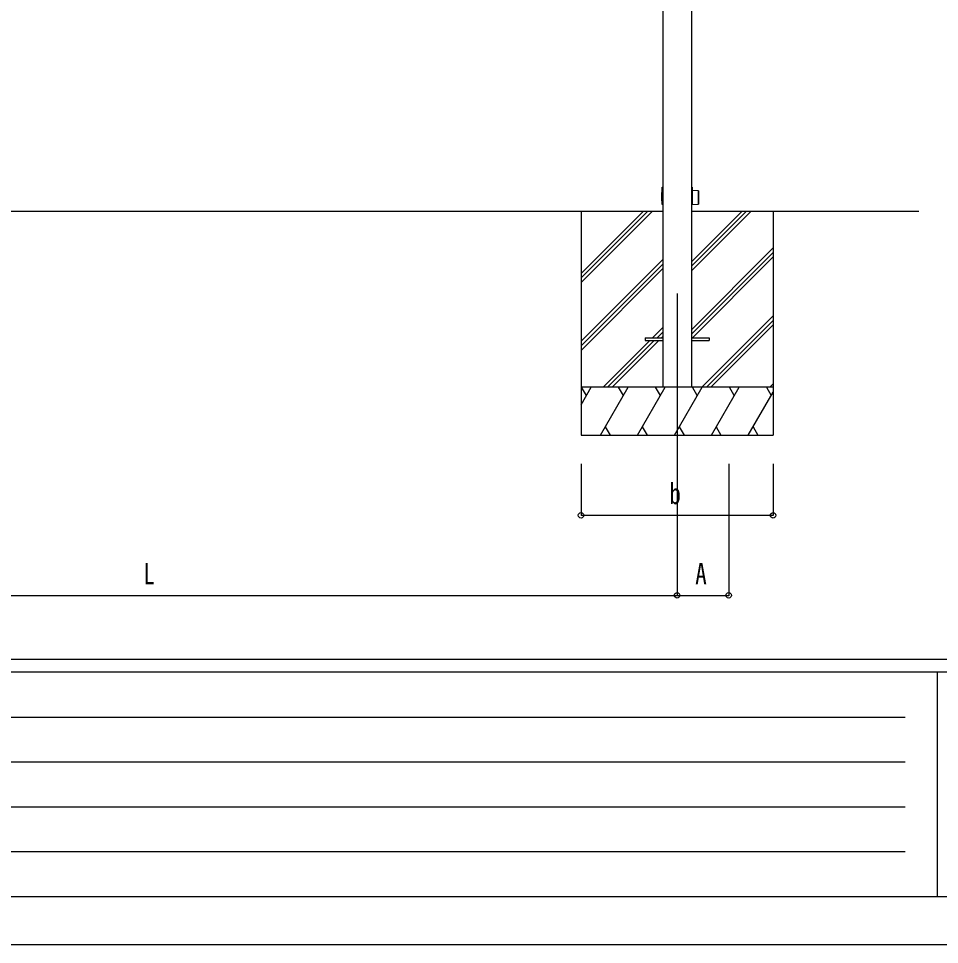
# Model space of a CAD drawing. Units: millimetres, scale not verified. Extents: x -8410 to 8410, y -5940 to 5940.
# Drawn here: x -5480 to -2602, y -5940 to -3049 of the extents above; entities that cross this region are included whole.
import ezdxf
from ezdxf.enums import TextEntityAlignment as Align

# ---------------------------------------------------------------- set-up
doc = ezdxf.new("R2010")
doc.units = ezdxf.units.MM
doc.header["$LTSCALE"] = 30
for name, color, linetype in [('0-3_YKK_11', 7, 'Continuous'), ('0-5_YKK_12', 2, 'Continuous'), ('0-6_YKK_A1', 4, 'Continuous'), ('0-7_YKK_D', 6, 'Continuous'), ('0-8_YKK_ZWAK', 7, 'Continuous')]:
    doc.layers.add(name, color=color, linetype=linetype)
doc.styles.add('ＭＳ ゴシック', font='')
doc.styles.get('ＭＳ ゴシック').set_extended_font_data('MS Gothic')

msp = doc.modelspace()

# ---------------------------------------------------------------- linework, layer by layer
at = {"layer": '0-3_YKK_11'}
for p, q in [((-3467.16, -4045.01), (-3467.16, -4054.99)), ((-3376.76, -4045.01), (-3376.76, -4054.99))]:
    msp.add_line(p, q, dxfattribs=at)
msp.add_lwpolyline([(-3376.76, -4200), (-3377.26, -4200), (-3466.66, -4200), (-3467.16, -4200)], dxfattribs=at)
at = {"layer": '0-5_YKK_12'}
msp.add_line((-3422.21, -3907.79), (-3422.21, -4443.63), dxfattribs=at)
at = {"layer": '0-6_YKK_A1'}
for p, q in [((-3467.16, -931.84), (-3467.16, -4200)), ((-3377.26, -931.84), (-3377.26, -4200)), ((-3376.76, -931.84), (-3376.76, -4200)), ((-3468.88, -3575.5), (-3468.18, -3575.5)), ((-3468.18, -3575.5), (-3467.16, -3575.5)), ((-3376.76, -3575.5), (-3376.24, -3575.5)), ((-3376.24, -3575.8), (-3376.76, -3575.8)), ((-3376.24, -3575.5), (-3375.54, -3575.5)), ((-3376.24, -3575.5), (-3376.24, -3575.8)), ((-3376.08, -3594.21), (-3376.24, -3575.8)), ((-3375.24, -3575.8), (-3375.09, -3593.09)), ((-3374.96, -3607.75), (-3376.76, -3607.75)), ((-3355.26, -3586.74), (-3375.15, -3586.4)), ((-3374.84, -3594.24), (-3374.96, -3607.75)), ((-3374.96, -3607.75), (-3374.84, -3621.26)), ((-3355.26, -3607.75), (-3355.26, -3586.74)), ((-3355.26, -3628.76), (-3355.26, -3607.75)), ((-3354.96, -3587.04), (-3354.96, -3628.46)), ((-3468.27, -3630), (-3468.97, -3630)), ((-3467.16, -3630), (-3468.27, -3630)), ((-3376.76, -3629.7), (-3376.15, -3629.7)), ((-3376.15, -3630), (-3376.76, -3630)), ((-3376.15, -3629.7), (-3376.08, -3621.29)), ((-3376.15, -3630), (-3376.15, -3629.7)), ((-3375.45, -3630), (-3376.15, -3630)), ((-3375.09, -3622.41), (-3375.15, -3629.7)), ((-3375.15, -3629.1), (-3355.26, -3628.76)), ((-6664.76, -3650), (-3467.16, -3650)), ((-3722.35, -3650), (-3722.35, -4350)), ((-3722.35, -3844.71), (-3527.64, -3650)), ((-3722.35, -3858.85), (-3513.5, -3650)), ((-3722.35, -3873), (-3499.35, -3650)), ((-3376.76, -3650), (-2666.66, -3650)), ((-3376.62, -3835.63), (-3190.99, -3650)), ((-3376.62, -3821.49), (-3205.13, -3650)), ((-3376.62, -3807.35), (-3219.27, -3650)), ((-3122.35, -3650), (-3122.35, -4350)), ((-3376.62, -4019.48), (-3122.35, -3765.21)), ((-3376.62, -4033.62), (-3122.35, -3779.36)), ((-3722.35, -4056.84), (-3467.02, -3801.51)), ((-3722.35, -4070.99), (-3467.02, -3815.65)), ((-3374.36, -4045.5), (-3122.35, -3793.5)), ((-3722.35, -4085.13), (-3467.02, -3829.8)), ((-3345.01, -4200), (-3122.35, -3977.34)), ((-3498.88, -4045.5), (-3467.02, -4013.64)), ((-3330.87, -4200), (-3122.35, -3991.49)), ((-3316.72, -4200), (-3122.35, -4005.63)), ((-3521.76, -4045.5), (-3521.76, -4054.5)), ((-3521.76, -4045.5), (-3466.76, -4045.5)), ((-3484.73, -4045.5), (-3467.02, -4027.78)), ((-3470.59, -4045.5), (-3467.02, -4041.93)), ((-3376.76, -4045.5), (-3321.76, -4045.5)), ((-3321.76, -4045.5), (-3321.76, -4054.5)), ((-3653.38, -4200), (-3507.88, -4054.5)), ((-3639.23, -4200), (-3493.73, -4054.5)), ((-3625.09, -4200), (-3479.59, -4054.5)), ((-3521.76, -4054.5), (-3466.76, -4054.5)), ((-3376.76, -4054.5), (-3321.76, -4054.5)), ((-3132.88, -4200), (-3122.35, -4189.48)), ((-3122.35, -4200), (-3722.35, -4200)), ((-3722.35, -4255.22), (-3690.47, -4200)), ((-3705.47, -4225.98), (-3720.47, -4200)), ((-3661.6, -4350), (-3575, -4200)), ((-3590, -4225.98), (-3605, -4200)), ((-3546.13, -4350), (-3459.53, -4200)), ((-3474.53, -4225.98), (-3489.53, -4200)), ((-3430.66, -4350), (-3344.06, -4200)), ((-3359.06, -4225.98), (-3374.06, -4200)), ((-3315.19, -4350), (-3228.59, -4200)), ((-3243.59, -4225.98), (-3258.59, -4200)), ((-3199.72, -4350), (-3122.35, -4215.99)), ((-3143.12, -4200), (-3128.12, -4225.98)), ((-3646.6, -4324.02), (-3631.6, -4350)), ((-3531.13, -4324.02), (-3516.13, -4350)), ((-3415.66, -4324.02), (-3400.66, -4350)), ((-3300.19, -4324.02), (-3285.19, -4350)), ((-3184.72, -4324.02), (-3169.72, -4350)), ((-3722.35, -4350), (-3122.35, -4350))]:
    msp.add_line(p, q, dxfattribs=at)
for points in [[(-3469.27, -3629.7), (-3469.46, -3607.75), (-3469.18, -3575.8)], [(-3376.08, -3594.21), (-3375.08, -3594.24), (-3374.84, -3594.24)], [(-3376.08, -3621.29), (-3375.08, -3621.26), (-3374.84, -3621.26)]]:
    msp.add_lwpolyline(points, dxfattribs=at)
for centre, radius, start, end in [((-3468.88, -3575.8), 0.3, 90, 179.5), ((-3375.54, -3575.8), 0.3, 0.5, 90), ((-3376.12, -3593.17), 1.04, 272.34943, 4.76455), ((-3355.26, -3587.04), 0.3, 0, 89), ((-3468.97, -3629.7), 0.3, 180.5, 270), ((-3376.14, -3622.34), 1.05, 356.22953, 86.65649), ((-3375.45, -3629.7), 0.3, 270, 359.5), ((-3355.26, -3628.46), 0.3, 271, 0)]:
    msp.add_arc(centre, radius, start, end, dxfattribs=at)
for centre, start_param, end_param in [((-3376.24, -3575.8), 0.000016, 1.5707362), ((-3376.15, -3629.7), 4.7124491, 6.2831693)]:
    msp.add_ellipse(centre, major_axis=(1, 0), ratio=0.002618, start_param=start_param, end_param=end_param, dxfattribs=at)
at = {"layer": '0-7_YKK_D'}
for p, q in [((-3722.35, -4438.99), (-3722.35, -4601)), ((-3422.21, -4438.99), (-3422.21, -4851)), ((-3422.21, -4438.99), (-3422.21, -4851)), ((-3260.96, -4438.99), (-3260.96, -4851)), ((-3122.35, -4438.99), (-3122.35, -4601)), ((-3722.35, -4600), (-3122.35, -4600)), ((-6709.96, -4850), (-3422.21, -4850)), ((-3422.21, -4850), (-3260.96, -4850))]:
    msp.add_line(p, q, dxfattribs=at)
for centre in [(-3722.35, -4600), (-3122.35, -4600), (-3422.21, -4850), (-3422.21, -4850), (-3260.96, -4850)]:
    msp.add_circle(centre, 8.5, dxfattribs=at)
at = {"layer": '0-8_YKK_ZWAK'}
for p, q in [((7790.04, -5050), (-7809.96, -5050)), ((-2609.96, -5090), (-7809.96, -5090)), ((-2609.96, -5090), (-2609.96, -5790)), ((-9.96, -5090), (-2609.96, -5090)), ((-7724.96, -5230), (-2709.96, -5230)), ((-7724.96, -5370), (-2709.96, -5370)), ((-7724.96, -5510), (-2709.96, -5510)), ((-7724.96, -5650), (-2709.96, -5650)), ((-7809.96, -5790), (-2609.96, -5790)), ((-2609.96, -5790), (-9.96, -5790))]:
    msp.add_line(p, q, dxfattribs=at)
msp.add_lwpolyline([(-8410, -5940), (8410, -5940), (8410, 5940), (-8410, 5940)], close=True, dxfattribs=at)

# ---------------------------------------------------------------- texts
at = {"layer": '0-7_YKK_D', "style": 'ＭＳ ゴシック', "width": 0.8}
for s, p in [('b', (-3446.35, -4585)), ('L', (-5090.09, -4835)), ('A', (-3365.59, -4835))]:
    msp.add_text(s, height=65.98, dxfattribs=at).set_placement(p, align=Align.BOTTOM_LEFT)

doc.saveas('drawing.dxf')
